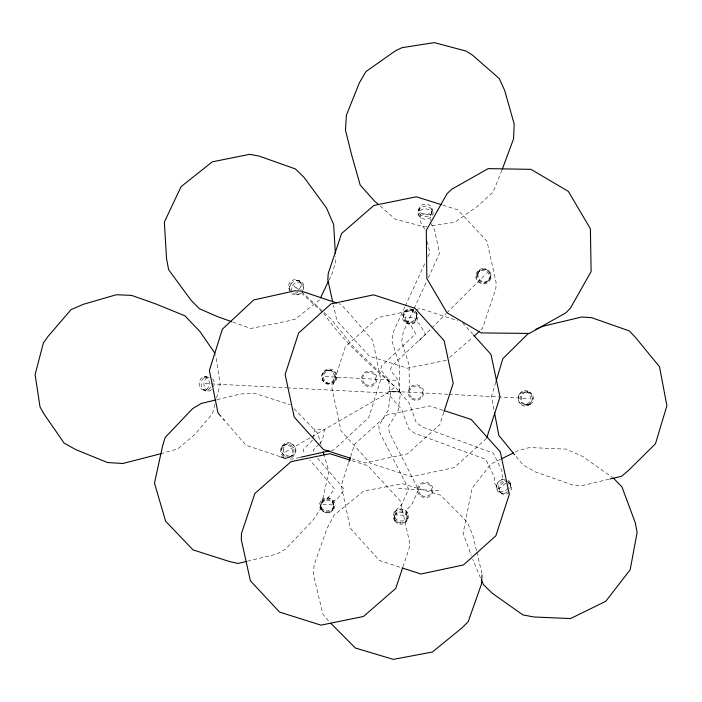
<?xml version="1.0" encoding="UTF-8"?>
<svg xmlns="http://www.w3.org/2000/svg" width="702" height="702" viewBox="0 0 702 702"><rect width="100%" height="100%" fill="white"/><g stroke="black" fill="none" stroke-linecap="round" stroke-linejoin="round"><path stroke-width="0.53" stroke-dasharray="3.51 2.63" d="M320.516 506.195L320.56 505.361M333.801 506.888L333.845 506.054M403.501 315.882L403.545 315.049M394.112 517.927L394.182 516.558M418.84 211.021L418.936 209.029M416.786 316.584A6.651 6.423 3 0 0 407.107 310.503A6.651 6.423 3 0 0 406.528 321.613A6.651 6.423 3 0 0 416.786 316.584L416.83 315.751A6.651 6.423 3 0 0 407.151 309.67A6.651 6.423 3 0 0 406.572 320.779A6.651 6.423 3 0 0 416.83 315.751M407.397 518.629L407.467 517.26M432.116 211.714L432.221 209.722A6.651 5.23 3 0 0 422.499 204.686A6.651 5.23 3 0 0 422.025 213.724A6.651 5.23 3 0 0 432.221 209.722M312.899 438.118L314.636 428.992L324.456 429.51L322.332 440.663L319.656 443.453M214.935 404.334L212.443 413.811L194.463 434.757L177.887 448.797L162.285 453.308M216.585 398.016L220.174 384.319L215.733 355.256M495.787 382.213L491.479 396.551L494.059 410.214M348.64 462.785L341.233 485.565L350.289 528.176L379.44 560.547L401.184 567.62M350.658 456.563L354.694 444.138L387.065 414.987L429.677 405.931L443.137 410.31M443.796 412.276L439.759 424.71L407.388 453.861L364.777 462.916L352.351 458.88M402.93 566.935L409.099 548.508L409.556 542.286L400.43 501.105L367.804 465.68L351.43 460.512M501.886 170.244L493.181 191.979L477.536 206.248L454.808 222.253L431.116 225.956M404.773 307.002L393.418 331.669L391.883 340.751L399.315 364.794L399.438 391.734L388.382 391.734M405.229 306.019L425.666 261.618M427.939 256.678L429.756 252.729L427.316 241.435M413.68 309.494L403.229 332.186L401.702 341.26L409.126 365.312L409.257 392.242M414.136 308.503L426.404 281.862M428.22 277.913L439.575 253.246L434.477 229.633L430.344 222.552M302.527 290.821L303.808 288.11L303.58 284.363L301.483 281.511L298.078 280.3L293.866 281.344M328.878 280.247L332.581 272.411L335.819 260.933L335.556 256.642M497.218 483.704L496.235 487.934L497.49 491.312L500.377 493.357L504.124 493.524L506.826 492.199M291.181 283.476L289.373 287.223L289.601 290.961M204.054 377.702L205.002 376.693L208.09 375.798M312.513 440.154L303.334 449.57L304.185 453.448M318.989 444.147L313.145 450.087L313.785 452.992M479.089 271.244L479.685 270.656M418.778 340.97L446.06 313.68M446.823 312.916L486.363 273.376M488.495 280.651L489.083 280.063M481.01 329.826L482.476 328.466L495.866 288.469L496.06 282.23L486.942 241.119L457.783 209.845L442.26 204.949M486.556 438.434L454.185 467.576L411.574 476.632L370.147 463.171L340.997 430.8L331.941 388.188L345.402 346.762L377.773 317.611L415.057 309.687M449.613 357.432L472.586 337.46M505.773 483.151L499.017 488.68L494.699 483.59L494.243 476.798L485.775 459.371L414.645 433.231L408.59 428.632L401.755 409.538L387.53 393.094L289.04 387.925M319.621 299.851L295.481 319.041L288.031 320.989L250.877 328.466L232.731 322.034M419.866 208.459L418.752 209.249L417.541 212.285L418.427 215.435L419.454 216.33A6.651 5.23 3 0 0 430.958 216.936L432.063 216.146L433.274 213.11L432.388 209.959L431.37 209.064M499.315 480.993L503.027 479.15L504.905 479.229M299.315 293.989L295.103 295.024L291.699 293.822M283.371 445.542L284.529 444.875M285.521 451.983L387.53 393.094L395.121 386.881L409.354 403.325L416.189 422.42L422.244 427.018L493.366 453.159L501.842 470.586L502.299 477.378L506.002 481.739M290.023 457.063L291.181 456.397A6.651 6.055 60 0 0 290.733 445.138A6.651 6.055 60 0 0 281.651 450.377A6.651 6.055 60 0 0 291.181 456.397M500.587 459.257L490.838 464.031L471.981 488.408L463.083 533.327L471.27 555.308M515.207 452.088L518.129 450.658L529.44 447.543L566.005 449.122L582.625 456.388L612.609 477.597M216.988 399.657L240.066 394.068L254.15 393.199L290.417 404.756M247.385 561.188L276.711 554.089L285.398 549.227L312.952 520.305L320.744 508.546L328.869 471.358L324.377 455.949M609.055 479.229L582.818 485.477L572.911 485.091L535.205 471.823L522.99 464.891L515.4 455.642M299.622 457.476L292.234 459.108L287.048 458.731M331.3 450.447L333.415 449.982L340.207 444.05L368.84 417.357L380.782 379.484L372.859 340.567L347.183 311.03L341.04 304.422L338.987 303.729M416.119 309.459L420.384 308.555L457.669 320.674M446.332 360.284L407.414 368.208L369.542 356.256L336.916 320.832L333.406 305.001M426.816 226.632L424.657 226.974L395.173 219.129L379.879 205.756M328.325 370.077A6.651 6.423 -87 0 1 333.362 380.326A6.651 6.423 -87 0 1 322.244 379.747A6.651 6.423 -87 0 1 328.325 370.077L329.159 370.121A6.651 6.423 -87 0 1 334.196 380.37A6.651 6.423 -87 0 1 323.078 379.791A6.651 6.423 -87 0 1 329.159 370.121M325.184 376.57L398.157 380.396M526.518 391.725L527.843 391.795M204.615 376.842L206.66 376.948M327.632 383.353L328.466 383.397M389.241 391.198L448.209 394.287M449.078 394.331L528.869 398.517M205.256 383.538L210.67 383.818M211.188 383.845L287.969 387.873M525.816 405.01L527.141 405.08M203.913 390.128L205.967 390.233M398.534 488.566L441.514 490.821M279.87 456.59L246.077 445.287L225.219 421.297M508.222 480.335L509.67 481.353L510.924 484.731L509.942 488.961A6.651 5.748 -44.9 0 0 507.046 481.168M299.07 289.689L293.919 285.889L297.56 289.443M301.377 292.945L322.323 312.206M301.518 291.663L330.739 318.717L354.536 348.148L395.121 386.881C369.331 364.68 343.655 341.672 323.876 313.645M290.549 290.961A6.651 5.756 -45.2 0 1 290.04 282.336A6.651 5.756 -45.2 0 1 298.815 280.572L299.965 281.713M509.485 482.897L510.626 484.047M499.201 491.303L500.342 492.453M294.12 408.625L317.769 433.362L321.068 444.656M462.539 322.823L472.744 334.161M317.532 458.081L344.349 489.391L337.522 498.806L332.888 501.43L332.169 504.852L322.358 504.334L323.069 500.921L327.702 498.288L334.538 488.873L309.836 460.038M328.483 620.998L322.867 614.031L313.618 575.447L314.022 565.233L327.272 527.772L334.231 515.04L363.671 491.058L402.562 483.757L440.47 495.086L467.242 522.016L472.832 535.398L476.588 551.07M209.178 377.974A6.651 5.133 -87 0 0 202.053 380.036A6.651 5.133 -87 0 0 203.448 389.206L204.291 390.321L207.265 391.532L210.354 390.637L211.311 389.619A6.651 5.133 -87 0 1 204.001 385.196A6.651 5.133 -87 0 1 209.398 377.097M424.657 229.115L420.533 222.034L420.428 213.768L430.247 214.285L430.326 220.481M480.458 577.869L472.753 559.31M476.842 552.114L482.098 574.043M399.438 391.734L398.49 380.414L390.347 370.086L391.602 366.312L425.491 334.257L419.682 324.175L415.338 321.077L414.987 317.602L405.177 317.085L405.528 320.568L409.863 323.666L415.672 333.74L381.783 365.803L380.528 369.568L388.68 379.896L389.628 391.216M419.454 216.33A6.651 5.23 3 0 1 425.614 208.801A6.651 5.23 3 0 1 430.958 216.936M283.819 456.809A6.651 6.055 60 0 1 282.511 446.156A6.651 6.055 60 0 1 292.444 449.324A6.651 6.055 60 0 1 286.96 457.809M507.958 481.361A6.651 5.748 -44.9 0 1 508.423 487.434M508.029 488.18A6.651 5.748 -44.9 0 1 499.964 491.444A6.651 5.748 -44.9 0 1 497.034 484.143A6.651 5.748 -44.9 0 1 504.519 479.405M508.187 482.318A6.651 5.748 -44.9 0 1 509.827 492.023A6.651 5.748 -44.9 0 1 499.815 491.593A6.651 5.748 -44.9 0 1 505.019 482.186M507.844 491.681A6.651 5.748 -44.9 0 1 498.473 489.978A6.651 5.748 -44.9 0 1 503.878 481.037M212.601 378.817A6.651 5.133 -87 0 1 213.645 386.539M210.582 387.144A6.651 5.133 -87 0 1 203.448 389.206M291.453 291.207A6.651 5.756 -45.2 0 1 297.806 282.213A6.651 5.756 -45.2 0 1 302.913 290.391M300.772 293.076A6.651 5.756 -45.2 0 1 293.217 293.62M298.815 280.572A6.651 5.756 -45.2 0 1 299.333 289.198M289.926 289.689A6.651 5.756 -45.2 0 1 296.692 280.686A6.651 5.756 -45.2 0 1 300.965 289.645M297.788 292.471A6.651 5.756 -45.2 0 1 291.699 292.102M390.795 391.734L388.303 410.065L378.782 425.798L379.51 432.116L408.731 489.101L401.57 504.747L396.841 509.204L396.007 514.829L405.826 515.347L406.651 509.722L411.39 505.264L418.541 489.619L389.32 432.634L388.601 426.316L398.113 410.582L400.614 392.242L390.795 391.734M282.107 446.077L281.274 449.885L282.406 453.782L285.214 456.712L288.926 457.897L292.567 457.02L295.147 454.308L295.972 450.5L294.84 446.604L292.032 443.673L288.32 442.488L284.687 443.366L282.107 446.077M519.278 394.068L518.111 397.946L518.866 401.93L521.34 404.949L524.868 406.195L528.509 405.326L531.282 402.588L532.449 398.701L531.695 394.717L529.22 391.698L525.693 390.452L522.051 391.321L519.278 394.068M322.99 372.508L321.762 376.386L322.578 380.379L325.21 383.406L328.957 384.661L332.809 383.801L335.74 381.063L336.969 377.185L336.153 373.201L333.52 370.173L329.782 368.919L325.921 369.778L322.99 372.508M362.574 374.587L361.311 378.466L362.162 382.45L364.891 385.486L368.769 386.741L372.762 385.898L375.789 383.169L377.053 379.291L376.202 375.298L373.473 372.271L369.594 371.007L365.602 371.858L362.574 374.587M409.371 388.303L408.108 392.181L408.959 396.174L411.688 399.201L415.566 400.465L419.559 399.613L422.586 396.884L423.85 393.006L422.999 389.022L420.27 385.986L416.391 384.731L412.399 385.573L409.371 388.303M418.664 485.679L417.4 489.557L418.252 493.55L420.981 496.577L424.859 497.841L428.852 496.99L431.879 494.261L433.143 490.382L432.292 486.398L429.563 483.362L425.684 482.098L421.691 482.95L418.664 485.679M320.621 500.991L319.366 504.738L320.217 508.599L322.955 511.53L326.834 512.75L330.826 511.942L333.854 509.31L335.1 505.563L334.249 501.711L331.511 498.771L327.632 497.551L323.648 498.367L320.621 500.991M403.492 312.636L402.246 316.374L403.097 320.235L405.835 323.166L409.714 324.394L413.697 323.578L416.725 320.946L417.98 317.199L417.128 313.346L414.391 310.416L410.512 309.187L406.519 310.003L403.492 312.636M394.243 512.083L393.006 515.584L393.866 519.208L396.612 521.963L400.5 523.122L404.484 522.376L407.502 519.919L408.739 516.409L407.871 512.793L405.124 510.038L401.246 508.871L397.262 509.626L394.243 512.083M477.825 270.77L475.886 274.21L475.956 278.22L478.018 281.721L481.528 283.792L485.538 283.862L488.969 281.914L490.917 278.475L490.847 274.464L488.785 270.963L485.275 268.892L481.265 268.822L477.825 270.77M395.007 517.795A6.651 6.02 3 0 0 406.511 518.401A6.651 6.02 3 0 0 401.237 509.073A6.651 6.02 3 0 0 395.007 517.795M394.84 520.981A6.651 6.02 3 0 0 406.344 521.586A6.651 6.02 3 0 0 401.07 512.258A6.651 6.02 3 0 0 394.84 520.981M394.91 519.612A6.651 6.02 3 0 0 406.414 520.217A6.651 6.02 3 0 0 401.14 510.898A6.651 6.02 3 0 0 394.91 519.612M527.123 404.185A6.651 6.064 -87 0 0 527.728 392.681A6.651 6.064 -87 0 0 518.348 397.964A6.651 6.064 -87 0 0 527.123 404.185M530.221 404.352A6.651 6.064 -87 0 0 530.817 392.848A6.651 6.064 -87 0 0 521.437 398.122A6.651 6.064 -87 0 0 530.221 404.352M528.887 404.282A6.651 6.064 -87 0 0 529.492 392.778A6.651 6.064 -87 0 0 520.112 398.052A6.651 6.064 -87 0 0 528.887 404.282M406.467 322.727A6.651 6.423 3 0 0 416.725 317.69A6.651 6.423 3 0 0 407.055 311.618A6.651 6.423 3 0 0 406.467 322.727M365.558 384.45A6.651 6.651 0 0 0 375.824 379.22A6.651 6.651 0 0 0 366.163 372.946A6.651 6.651 0 0 0 365.558 384.45M476.667 274.938A6.651 6.423 45 0 0 484.81 283.082A6.651 6.423 45 0 0 487.548 272.192A6.651 6.423 45 0 0 476.667 274.938M478.044 273.561A6.651 6.423 45 0 0 486.188 281.704A6.651 6.423 45 0 0 488.925 270.814A6.651 6.423 45 0 0 478.044 273.561M477.448 274.149A6.651 6.423 45 0 0 485.6 282.292A6.651 6.423 45 0 0 488.338 271.402A6.651 6.423 45 0 0 477.448 274.149M335.302 380.431A6.651 6.423 -87 0 0 330.273 370.173A6.651 6.423 -87 0 0 324.192 379.843A6.651 6.423 -87 0 0 335.302 380.431M421.648 495.551A6.651 6.651 0 0 0 431.914 490.321A6.651 6.651 0 0 0 422.253 484.047A6.651 6.651 0 0 0 421.648 495.551M419.585 213.68A6.651 5.23 3 0 0 431.089 214.277A6.651 5.23 3 0 0 425.754 206.151A6.651 5.23 3 0 0 419.585 213.68M283.187 449.491A6.651 6.055 60 0 0 292.716 455.51A6.651 6.055 60 0 0 292.278 444.243A6.651 6.055 60 0 0 283.187 449.491M412.355 398.174A6.651 6.651 0 0 0 422.622 392.945A6.651 6.651 0 0 0 412.96 386.67A6.651 6.651 0 0 0 412.355 398.174M206.528 389.373A6.651 5.133 -87 0 0 207.125 377.869A6.651 5.133 -87 0 0 199.14 383.213A6.651 5.133 -87 0 0 206.528 389.373M321.34 507.502A6.651 6.423 3 0 0 332.845 508.108A6.651 6.423 3 0 0 327.597 498.183A6.651 6.423 3 0 0 321.34 507.502M321.244 509.45A6.651 6.423 3 0 0 332.748 510.047A6.651 6.423 3 0 0 327.501 500.122A6.651 6.423 3 0 0 321.244 509.45M321.288 508.617A6.651 6.423 3 0 0 332.792 509.213A6.651 6.423 3 0 0 327.544 499.289A6.651 6.423 3 0 0 321.288 508.617"/><path stroke-width="1.05" d="M482.028 575.061L481.432 584.239L468.199 621.647L461.881 627.992L432.353 652.044L393.357 659.371L355.335 648.007L330.782 623.315M496.095 381.186L502.869 358.643L528.413 333.406M348.973 461.74L350.316 457.599M444.138 411.24L453.22 383.283L444.164 340.672L415.014 308.301L373.587 294.831L330.975 303.896L298.604 333.038L285.144 374.473L294.199 417.076L323.35 449.456L350.28 458.204M486.898 437.399L500.017 396.999L490.961 354.387L473.473 334.968M402.588 567.962L395.735 588.434L363.469 616.488L320.946 625.149L279.563 612.091L250.403 580.817L241.286 539.706L241.479 533.476L254.87 493.48L291.014 461.653L329.931 453.729L350.403 460.187M502.281 169.261L513.548 138.899L514.189 124.017L504.677 90.461L499.315 78.598L472.288 54.967L465.935 51.035L434.319 42.629L402 47.683L395.27 50.93L365.917 71.604L359.354 82.845L346.384 115.225L345.463 130.089L351.465 154.291L360.17 185.012L374.245 200.833L378.273 204.352M320.542 297.894L328.413 281.23M479.545 331.195L474.227 336.03M501.561 458.775L513.259 453.044M535.898 329.291L542.839 326.263L581.721 317.014L591.619 317.664L629.264 330.914L635.301 337.206L659.511 366.742L666.9 405.747L655.475 443.761L628.308 470.603L621.647 476.237L610.099 478.983M161.249 453.615L122.841 463.487L107.546 462.548L75.763 449.613L64.066 443.023L43.796 413.689L40.032 406.932L35.1 374.622L43.384 342.997L47.833 336.67L71.06 309.617L83.38 304.291L116.339 294.743L131.651 295.41L155.774 303.94L184.863 315.777L199.877 331.467L214.97 353.308M215.935 399.912L201.246 403.466L192.699 408.564L165.189 437.434L162.636 445.805L154.484 483.108L165.619 521.209L193.05 549.903L229.431 561.495L237.952 563.469L246.332 561.442M300.684 457.239L329.185 450.921M441.233 204.624L416.4 196.788L373.876 205.449L341.611 233.503L328.246 273.438L327.79 279.659L332.704 301.834M444.173 410.644L471.103 419.392L500.254 451.763L509.31 494.375L495.849 535.802L463.478 564.952L420.867 574.008L402.22 567.953M336.934 303.045L301.044 291.032L294.805 290.839L253.694 299.965L222.42 329.115L209.363 370.498L218.024 413.022L220.902 416.33M280.897 456.941L286.012 458.652M231.721 321.683L217.602 316.681L199.429 308.748L190.97 300.149L168.612 269.7L166.549 258.678L164.356 222.078L181.098 186.635L212.276 161.846L249.543 154.352L259.029 156.055L295.375 168.919L304.001 177.308L326.404 207.81L333.634 224.438L335.363 253.422M613.495 478.22L621.928 486.881L635.345 522.911L637.1 532.528L630.15 569.805L605.791 601.289L570.551 618.559L533.871 616.979L522.893 614.908L492.076 593.111L483.432 584.617L481.309 579.799M223.06 418.813L224.5 420.463M514.706 454.799L498.841 435.442L494.462 412.32M323.174 451.842L324.07 454.922M426.298 230.37L426.842 278.527L446.99 312.75L481.221 332.906L529.369 333.441L566.084 312.671L570.393 308.169L591.128 271.516L590.382 228.764L568.366 191.374L530.975 169.357L488.223 168.612L451.57 189.347L447.069 193.664L426.298 230.37"/></g></svg>
